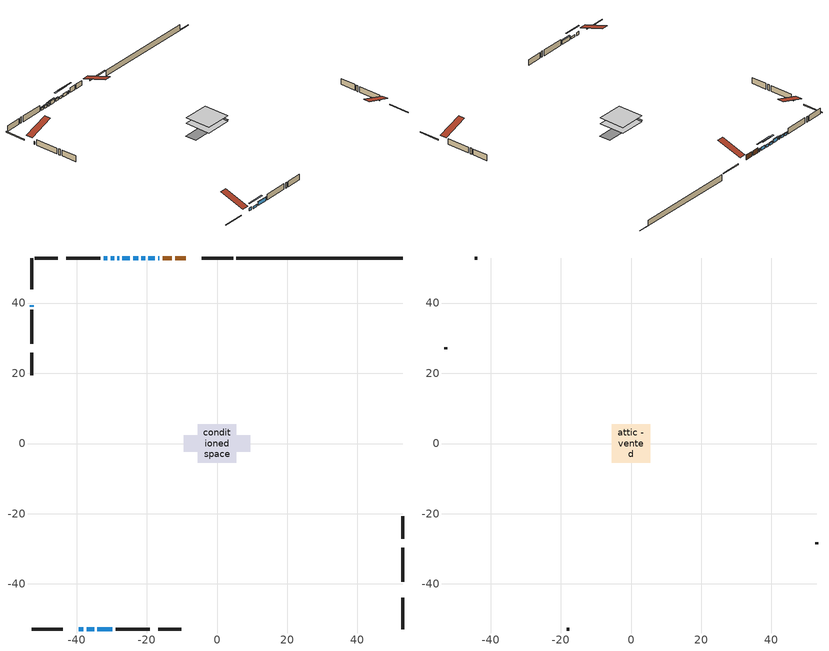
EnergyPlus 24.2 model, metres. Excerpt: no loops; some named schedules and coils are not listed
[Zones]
conditioned space
 floor outside (Floor1 construction): -2.81,-2.81 -2.81,2.81 2.81,2.81 2.81,-2.81 z1.38
 floor adiabatic (AdiabaticFloorConstruction): -5.44,-5.44 -5.44,5.44 5.44,5.44 5.44,-5.44 z1.38
 floor foundation (Slab1 construction): -9.5,-2.34 -9.5,2.34 9.5,2.34 9.5,-2.34 z-1
 wall outside (RimJoist1 construction): 4.57,52.85 -4.31,52.85 / -52.85,-52.85 -43.97,-52.85 / -52.85,52.85 -52.85,43.97 / 52.85,-52.85 52.85,-43.97 z1.38:1.68
 wall outside (AdiabaticWallConstruction 1): -8.95,52.85 -11.96,52.85 / -12.88,52.85 -15.49,52.85 z1.38:3.41
 wall outside (AdiabaticWallConstruction): -16.42,52.85 -16.78,52.85 / -39.32,-52.85 -38.06,-52.85 / -52.85,39.32 -52.85,38.96 z1.38:2.6; -17.71,52.85 -19.54,52.85 / -27.88,52.85 -28.39,52.85 z1.38:2.65; -20.47,52.85 -21.56,52.85 / -29.31,52.85 -30.33,52.85 z1.38:2.4; -37.13,-52.85 -34.99,-52.85 z1.38:2.24; -22.49,52.85 -23.89,52.85 / -31.26,52.85 -32.33,52.85 z1.38:2.3; -24.81,52.85 -26.95,52.85 / -34.07,-52.85 -29.8,-52.85 z1.38:2.85
 wall outside (Wall1 construction): -33.26,52.85 -42.92,52.85 / -28.87,-52.85 -19.2,-52.85 / -52.85,38.03 -52.85,28.37 / 52.85,-39.32 52.85,-29.66 z1.38:3.82
 wall outside (Wall3 construction): -45.42,52.85 -51.92,52.85 / -16.7,-52.85 -10.21,-52.85 / -52.85,25.87 -52.85,19.37 / 52.85,-27.16 52.85,-20.66 z1.38:3.82
 wall foundation (FoundationWall1 construction): 5.5,52.85,-1 5.5,52.85,1.38 48.11,52.85,1.38 48.11,52.85,-0.85 52.85,52.85,-0.85 52.85,52.85,-1
 window (WindowConstruction 6): -16.42,52.85 -16.78,52.85 z1.38:2.6
 window (WindowConstruction 11): -39.32,-52.85 -38.06,-52.85 z1.38:2.6
 window (WindowConstruction 8): -17.71,52.85 -19.54,52.85 z1.38:2.65
 window (WindowConstruction 9): -20.47,52.85 -21.56,52.85 z1.38:2.39
 window (WindowConstruction 10): -37.13,-52.85 -34.99,-52.85 z1.38:2.24
 window (WindowConstruction 7): -52.85,39.32 -52.85,38.96 z1.38:2.6
 window (WindowConstruction): -22.49,52.85 -23.89,52.85 z1.38:2.29
 window (WindowConstruction 1): -24.81,52.85 -26.95,52.85 z1.38:2.85
 window (WindowConstruction 2): -27.88,52.85 -28.39,52.85 z1.38:2.65
 window (WindowConstruction 3): -29.32,52.85 -30.33,52.85 z1.38:2.39
 window (WindowConstruction 4): -31.26,52.85 -32.33,52.85 z1.38:2.29
 window (WindowConstruction 5): -34.07,-52.85 -29.8,-52.85 z1.38:2.85
 door (Door): -8.95,52.85 -11.95,52.85 z1.38:3.41
 door (Door 1): -12.88,52.85 -15.49,52.85 z1.38:3.41
 ceiling adiabatic (AdiabaticFloorConstruction): 5.44,-5.44 5.44,5.44 -5.44,5.44 -5.44,-5.44 z1.38
attic - vented
 floor to conditioned space (Floor2 construction Reversed): -5.44,-5.44 -5.44,5.44 5.44,5.44 5.44,-5.44 z3.82
 wall outside (Wall2 construction): -43.85,52.85 -44.49,52.85 / -18.27,-52.85 -17.63,-52.85 / -52.85,27.44 -52.85,26.79 / 52.85,-28.73 52.85,-28.08 z1.38:3.82
 roof outside (Roof1 construction): -8.03,52.85,3.82 -8.03,42.26,7.35 -5.24,42.26,7.35 -5.24,52.85,3.82; -40.25,-52.85,3.82 -40.25,-42.26,7.35 -43.04,-42.26,7.35 -43.04,-52.85,3.82; -52.85,40.25,3.82 -42.26,40.25,7.35 -42.26,43.04,7.35 -52.85,43.04,3.82; 52.85,-40.25,3.82 42.26,-40.25,7.35 42.26,-43.04,7.35 52.85,-43.04,3.82
shading: -22.18,52.85 -15.07,52.85 -15.07,53.26 -22.18,53.26 z5.29; -24.2,52.85 -17.83,52.85 -17.83,53.26 -24.2,53.26 z5.03; -32.35,-52.85 -39.77,-52.85 -39.77,-53.26 -32.35,-53.26 z4.88; -24.09,52.85 -22.29,52.85 -22.29,53.26 -24.09,53.26 z2.5; -27.15,52.85 -24.61,52.85 -24.61,53.26 -27.15,53.26 z3.05; -28.59,52.85 -27.68,52.85 -27.68,53.26 -28.59,53.26 z2.85; -30.53,52.85 -29.11,52.85 -29.11,53.26 -30.53,53.26 z2.6; -32.53,52.85 -31.06,52.85 -31.06,53.26 -32.53,53.26 z2.5; -29.6,-52.85 -34.27,-52.85 -34.27,-53.26 -29.6,-53.26 z3.05
[Building]
Building 1: Terrain=Suburbs
[Site:Location]
Erieau AUT_ON: Latitude {deg}=42.25; Longitude {deg}=-81.9; Time Zone {hr}=-5; Elevation {m}=178; Keep Site Location Information=Yes
[Site:GroundTemperature:Shallow]
5.2292, 3.30147, 3.1471, 4.0619, 7.73432, 11.3896, 14.5586, 16.5661, 16.7366, 15.1039, 12.0157, 8.47254
[Site:WaterMainsTemperature]
Calculation Method=Schedule; Temperature Schedule=mains temperature schedule
[Material] Roughness=Rough; Thermal Absorptance=0.9
Name | Thickness {m} | Conductivity {W/m-K} | Density {kg/m3} | Specific Heat {J/kg-K} | Solar Absorptance | Visible Absorptance
asphalt or fiberglass shingles | 0.00635 | 0.162714 | 1121.4 | 1465.45 | 0.4 | 0.4
ceiling loosefill ins | 0.169333 | 0.0480833 | 16.02 | 1046.75 | 0.7 | 0.7
ceiling stud and cavity | 0.1397 | 0.173225 | 65.682 | 1177.47 | 0.7 | 0.7
concrete 4.0 in. | 0.1016 | 1.803125 | 2242.8 | 837.4 | 0.7 | 0.7
concrete 8.0 in. | 0.2032 | 1.803125 | 2242.8 | 837.4 | 0.7 | 0.7
door material | 0.04445 | 0.053851 | 512.64 | 1214.23 | 0.7 | 0.7
exterior vertical ins | 0.0430865 | 0.029427 | 32.04 | 1214.23 | 0.7 | 0.7
floor covering | 0.0127 | 0.0433444 | 54.468 | 1339.84 | 0.6 | 0.6
floor rigid ins; wall rigid ins 1 | 0.512978 | 0.029427 | 32.04 | 1214.23 | 0.7 | 0.7
floor stud and cavity | 0.1397 | 0.0768628 | 92.3553 | 1139.71 | 0.7 | 0.7
floor stud and cavity 1 | 0.1397 | 1.75129 | 37.0049 | 1207.88 | 0.7 | 0.7
furniture material conditioned space 1 | 0.1524 | 0.115458 | 640.8 | 1214.23 | 0.6 | 0.6
gypsum board | 0.0127 | 0.160291 | 801 | 837.4 | 0.6 | 0.6
gypsum board 1 | 0.0127 | 0.160291 | 801 | 837.4 | 0.7 | 0.7
osb sheathing 0.5 in. | 0.0127 | 0.115458 | 512.64 | 1214.23 | 0.7 | 0.7
osb sheathing 0.75 in. | 0.01905 | 0.115458 | 512.64 | 1214.23 | 0.7 | 0.7
osb sheathing 2.0 in. | 0.0508 | 0.115458 | 512.64 | 1214.23 | 0.7 | 0.7
rim joist rigid ins; wall rigid ins | 0.051816 | 0.029427 | 32.04 | 1214.23 | 0.7 | 0.7
rim joist stud and cavity | 0.0508 | 0.0449671 | 125.044 | 1163.47 | 0.6 | 0.6
wall stud and cavity | 0.1397 | 0.253483 | 139.0536 | 1170.24 | 0.7 | 0.7
wall stud and cavity 1 | 0.0889 | 6.9971 | 50.32683 | 1063.81 | 0.6 | 0.6
wall stud and cavity 2 | 0.1397 | 0.0945237 | 139.0536 | 1170.24 | 0.7 | 0.7
wall stud and cavity 3 | 0.0889 | 0.380278 | 52.3479 | 1209.89 | 0.7 | 0.7
wall stud and cavity 4 | 0.0889 | 0.391764 | 83.0341 | 1211.67 | 0.7 | 0.7
wood siding | 0.0254 | 0.102417 | 544.68 | 1172.36 | 0.4 | 0.4
wood siding 1 | 0.00254 | 0.102417 | 544.68 | 1172.36 | 0.4 | 0.4
wood siding 2; wood siding 3; wood siding 4 | 0.0254 | 0.102417 | 544.68 | 1172.36 | 0.7 | 0.7
[WindowMaterial:SimpleGlazingSystem]
Name | U-Factor {W/m2-K} | Solar Heat Gain Coefficient
WindowMaterial | 2.93098 | 0.66
WindowMaterial 1 | 2.89067 | 0.69
WindowMaterial 10 | 2.986628 | 0.61
WindowMaterial 2 | 2.98606 | 0.6
WindowMaterial 3 | 2.992306 | 0.59
WindowMaterial 4 | 2.94177 | 0.64
WindowMaterial 5 | 2.91963 | 0.67
WindowMaterial 6 | 2.99742 | 0.59
WindowMaterial 7 | 2.90259 | 0.68
WindowMaterial 8 | 2.93496 | 0.65
WindowMaterial 9 | 2.94631 | 0.64
[Construction]
AdiabaticFloorConstruction: floor stud and cavity 1, floor rigid ins, osb sheathing 0.75 in., floor covering
AdiabaticWallConstruction: wood siding 3, wall rigid ins 1, wall stud and cavity 3, gypsum board
AdiabaticWallConstruction 1: wood siding 4, wall rigid ins 1, wall stud and cavity 3, gypsum board
Door; Door 1: door material
Floor1 construction: floor stud and cavity, osb sheathing 0.75 in., floor covering
Floor2 construction Reversed: gypsum board, ceiling stud and cavity, ceiling loosefill ins
FoundationWall1 construction: concrete 8.0 in., gypsum board 1
furniture construction conditioned space 1: furniture material conditioned space 1
PartitionWallConstruction: gypsum board, wall stud and cavity 4, gypsum board
RimJoist1 construction: wood siding 2, rim joist rigid ins, osb sheathing 2.0 in., rim joist stud and cavity
Roof1 construction: asphalt or fiberglass shingles
Slab1 construction: concrete 4.0 in.
Wall1 construction: wood siding, wall rigid ins, osb sheathing 0.5 in., wall stud and cavity, gypsum board
Wall2 construction: wood siding 1, wall stud and cavity 1
Wall3 construction: wood siding, osb sheathing 0.5 in., wall stud and cavity 2, gypsum board
WindowConstruction: WindowMaterial
WindowConstruction 1: WindowMaterial 1
WindowConstruction 10: WindowMaterial 9
WindowConstruction 11: WindowMaterial 10
WindowConstruction 2: WindowMaterial 2
WindowConstruction 3: WindowMaterial 3
WindowConstruction 4: WindowMaterial 4
WindowConstruction 5: WindowMaterial 5
WindowConstruction 6; WindowConstruction 7: WindowMaterial 6
WindowConstruction 8: WindowMaterial 7
WindowConstruction 9: WindowMaterial 8
[Zone] Multiplier=1; Part of Total Floor Area=Yes
Name | Volume {m3}
attic - vented | 67.7033
conditioned space | 519.7
[Space]
Name | Zone | Volume {m3}
attic - vented 1 | attic - vented | 67.7033
conditioned space 1 | conditioned space | 519.7
[ZoneInfiltration:EffectiveLeakageArea]
infil attic - vented 1: Zone or Space=attic - vented 1; Schedule=Always On Discrete; Effective Air Leakage Area {cm2}=5672.16; Stack Coefficient=0.000414986; Wind Coefficient=1.37637e-05
[ZoneMixing]
whole house fan mix: Zone or Space=attic - vented; Schedule=Always On Continuous; Design Flow Rate Calculation Method=Flow/Zone; Design Flow Rate {m3/s}=0; Source Zone or Space=conditioned space
[SurfaceProperty:ExposedFoundationPerimeter]
Slab1: Exposed Perimeter Calculation Method=TotalExposedPerimeter; Total Exposed Perimeter {m}=47.347
[InternalMass] Zone or ZoneList=conditioned space; Space or SpaceList=conditioned space 1
Name | Construction | Surface Area {m2}
furniture mass conditioned space 1 | furniture construction conditioned space 1 | 95.4318
partition wall mass | PartitionWallConstruction | 238.579
[Lights]
interior lighting: Zone or ZoneList or Space or SpaceList=conditioned space 1; Schedule=interior lighting schedule; Design Level Calculation Method=LightingLevel; Lighting Level {W}=343.2; Return Air Fraction=0; Fraction Radiant=0.6; Fraction Visible=0.2; Fraction Replaceable=1
[People]
occupants: Zone or ZoneList or Space or SpaceList=conditioned space 1; Number of People Schedule=occupants schedule; Number of People Calculation Method=People; Number of People=3; Fraction Radiant=0.314171; Sensible Heat Fraction=0.56303; Activity Level Schedule=occupants activity schedule; Carbon Dioxide Generation Rate {m3/s-W}=0; Enable ASHRAE 55 Comfort Warnings=No; Mean Radiant Temperature Calculation Type=EnclosureAveraged
[ElectricEquipment] Zone or ZoneList or Space or SpaceList=conditioned space 1; Design Level Calculation Method=EquipmentLevel
Name | Schedule | Design Level {W} | Fraction Latent | Fraction Radiant | Fraction Lost
clothes dryer | clothes dryer schedule | 140.772 | 0.015 | 0.081 | 0.85
clothes washer | clothes washer schedule | 32.1985 | 0.03 | 0.162 | 0.7
cooking range | cooking range schedule | 215.147 | 0.08 | 0.432 | 0.2
dishwasher | dishwasher schedule | 66.8632 | 0.3 | 0.18 | 0.4
fridge | fridge schedule | 72.9452 | 0 | 0.6 | 0
mech vent bath fan 0 | mech vent bath fan 0 schedule | 50.2 | 0 | 0 | 1
mech vent bath fan 1 | mech vent bath fan 1 schedule | 50.2 | 0 | 0 | 1
mech vent house fan | mech vent house fan schedule | 19.9167 | 0 | 0 | 0.5
mech vent house fan cfis | mech vent house fan cfis schedule | 0 | 0 | 0 | 0
mech vent range fan 0 | mech vent range fan 0 schedule | 57 | 0 | 0 | 1
misc plug loads | misc plug loads schedule | 494.7 | 0.045 | 0.513 | 0.1
whole house fan | Always On Discrete | 0 | 0 | 0 | 1
[OtherEquipment] Zone or ZoneList or Space or SpaceList=conditioned space 1; Design Level Calculation Method=EquipmentLevel
Name | Fuel Type | Schedule | Design Level {W} | Fraction Latent | Fraction Radiant | Fraction Lost
clothes dryer 1 | Electricity | clothes dryer schedule | 0 | 0.015 | 0.081 | 0.85
cooking range 1 | Electricity | cooking range schedule | 0 | 0.08 | 0.432 | 0.2
general water use latent | None | general water use schedule | 62.594 | 1 | 0 | 0
general water use sensible | None | general water use schedule | -61.6891 | 0 | 0.6 | 0
mech vent house fan latent load | None | Always On Discrete | 0 | 1 | 0 | 0
mech vent house fan sensible load | None | Always On Discrete | 0 | 0 | 0 | 0
water heater energy adjustment1 | Electricity | Always On Discrete | 0.01 | 0 | 0 | 1
[ZoneInfiltration:DesignFlowRate] Zone or ZoneList or Space or SpaceList=conditioned space 1; Schedule=Always On Discrete; Design Flow Rate Calculation Method=Flow/Zone; Design Flow Rate {m3/s}=0
infil flow; natural vent flow; whole house fan flow
[ZoneControl:Thermostat]
conditioned space Thermostat: Zone or ZoneList=conditioned space; Control Type Schedule=conditioned space Thermostat Schedule; Control 1=conditioned space temperature setpoint; Temperature Difference Between Cutout And Setpoint {deltaC}=0
[ThermostatSetpoint:DualSetpoint]
conditioned space temperature setpoint: Heating Setpoint Temperature Schedule=heating setpoint; Cooling Setpoint Temperature Schedule=cooling setpoint
[AirLoopHVAC:UnitarySystem]
unit heater unitary system: Control Type=Load; Controlling Zone or Thermostat Location=conditioned space; Dehumidification Control Type=None; Availability Schedule=Always On Discrete; Supply Fan=unit heater supply fan; Fan Placement=BlowThrough; Supply Air Fan Operating Mode Schedule=unit heater auto fan schedule; Heating Coil=unit heater htg coil; DX Heating Coil Sizing Ratio=1; Use DOAS DX Cooling Coil=No; Minimum Supply Air Temperature {C}=2; Latent Load Control=SensibleOnlyLoadControl; Cooling Supply Air Flow Rate Method=None; Heating Supply Air Flow Rate Method=SupplyAirFlowRate; Heating Supply Air Flow Rate {m3/s}=0.00141584; No Load Supply Air Flow Rate Method=SupplyAirFlowRate; No Load Supply Air Flow Rate {m3/s}=0; No Load Supply Air Flow Rate Control Set To Low Speed=Yes; Maximum Supply Air Temperature {C}=48.8889; Maximum Outdoor Dry-Bulb Temperature for Supplemental Heater Operation {C}=21; Ancillary On-Cycle Electric Power {W}=0; Ancillary Off-Cycle Electric Power {W}=0
[Zone equipment]
conditioned space: electric baseboard, unit heater unitary system
[Foundation:Kiva]
Foundation Kiva 1: Initial Indoor Air Temperature {C}=18; Wall Height Above Grade {m}=1.38001; Wall Depth Below Slab {m}=0.2032; Custom Block Material Name 1=exterior vertical ins; Custom Block Depth 1 {m}=2.38; Custom Block X Position 1 {m}=0.2159; Custom Block Z Position 1 {m}=0
[Foundation:Kiva:Settings]
Soil Conductivity {W/m-K}=0.849921; Soil Density {kg/m3}=1842.3; Soil Specific Heat {J/kg-K}=418.7; Ground Solar Absorptivity=0.9; Ground Thermal Absorptivity=0.9; Ground Surface Roughness {m}=0.03; Far-Field Width {m}=40; Deep-Ground Boundary Condition=ZeroFlux; Deep-Ground Depth {m}=40; Minimum Cell Dimension {m}=0.2; Maximum Cell Growth Coefficient=3; Simulation Timestep=Timestep
[Exterior:Lights]
exterior lighting: Schedule=exterior lighting schedule; Design Level {W}=75.6
[EnergyManagementSystem:Sensor] Output:Variable or Output:Meter Index Key=conditioned space
Name | Output:Variable or Output:Meter
conditioned_space_clg_unmet_s | Zone Cooling Setpoint Not Met Time
conditioned_space_htg_unmet_s | Zone Heating Setpoint Not Met Time
fridge_tin_s; tin_s; tin_s_1 | Zone Mean Air Temperature
tout_s | Zone Outdoor Air Drybulb Temperature
win_s | Zone Air Humidity Ratio
[Schedule:Constant]
Name | Hourly Value
Always On Continuous; mech vent house fan schedule; mech vent house fan cfis schedule; Always On Discrete | 1
occupants activity schedule | 117.228
fridge schedule; unit heater auto fan schedule | 0
[Schedule:Week:Daily]
interior lighting schedule Week Rule - Jan1-Jan27: interior lighting schedule day, interior lighting schedule day, interior lighting schedule day, interior lighting schedule day, interior lighting schedule day, interior lighting schedule day, interior lighting schedule day, interior lighting schedule default day, interior lighting schedule default day, interior lighting schedule default day, interior lighting schedule default day, interior lighting schedule default day
interior lighting schedule Week Rule - Jan28-Feb3: interior lighting schedule day, interior lighting schedule day, interior lighting schedule day, interior lighting schedule day, interior lighting schedule day 1, interior lighting schedule day 1, interior lighting schedule day 1, interior lighting schedule default day, interior lighting schedule default day, interior lighting schedule default day, interior lighting schedule default day, interior lighting schedule default day
interior lighting schedule Week Rule - Feb4-Feb24: interior lighting schedule day 1, interior lighting schedule day 1, interior lighting schedule day 1, interior lighting schedule day 1, interior lighting schedule day 1, interior lighting schedule day 1, interior lighting schedule day 1, interior lighting schedule default day, interior lighting schedule default day, interior lighting schedule default day, interior lighting schedule default day, interior lighting schedule default day
interior lighting schedule Week Rule - Feb25-Mar3: interior lighting schedule day 1, interior lighting schedule day 1, interior lighting schedule day 1, interior lighting schedule day 1, interior lighting schedule day 2, interior lighting schedule day 2, interior lighting schedule day 2, interior lighting schedule default day, interior lighting schedule default day, interior lighting schedule default day, interior lighting schedule default day, interior lighting schedule default day
interior lighting schedule Week Rule - Mar4-Mar31: interior lighting schedule day 2, interior lighting schedule day 2, interior lighting schedule day 2, interior lighting schedule day 2, interior lighting schedule day 2, interior lighting schedule day 2, interior lighting schedule day 2, interior lighting schedule default day, interior lighting schedule default day, interior lighting schedule default day, interior lighting schedule default day, interior lighting schedule default day
interior lighting schedule Week Rule - Apr1-Apr28: interior lighting schedule day 3, interior lighting schedule day 3, interior lighting schedule day 3, interior lighting schedule day 3, interior lighting schedule day 3, interior lighting schedule day 3, interior lighting schedule day 3, interior lighting schedule default day, interior lighting schedule default day, interior lighting schedule default day, interior lighting schedule default day, interior lighting schedule default day
interior lighting schedule Week Rule - Apr29-May5: interior lighting schedule day 3, interior lighting schedule day 3, interior lighting schedule day 4, interior lighting schedule day 4, interior lighting schedule day 4, interior lighting schedule day 4, interior lighting schedule day 4, interior lighting schedule default day, interior lighting schedule default day, interior lighting schedule default day, interior lighting schedule default day, interior lighting schedule default day
interior lighting schedule Week Rule - May6-May26: interior lighting schedule day 4, interior lighting schedule day 4, interior lighting schedule day 4, interior lighting schedule day 4, interior lighting schedule day 4, interior lighting schedule day 4, interior lighting schedule day 4, interior lighting schedule default day, interior lighting schedule default day, interior lighting schedule default day, interior lighting schedule default day, interior lighting schedule default day
interior lighting schedule Week Rule - May27-Jun2: interior lighting schedule day 4, interior lighting schedule day 4, interior lighting schedule day 4, interior lighting schedule day 4, interior lighting schedule day 4, interior lighting schedule day 5, interior lighting schedule day 5, interior lighting schedule default day, interior lighting schedule default day, interior lighting schedule default day, interior lighting schedule default day, interior lighting schedule default day
interior lighting schedule Week Rule - Jun3-Jun30: interior lighting schedule day 5, interior lighting schedule day 5, interior lighting schedule day 5, interior lighting schedule day 5, interior lighting schedule day 5, interior lighting schedule day 5, interior lighting schedule day 5, interior lighting schedule default day, interior lighting schedule default day, interior lighting schedule default day, interior lighting schedule default day, interior lighting schedule default day
interior lighting schedule Week Rule - Jul1-Jul28: interior lighting schedule day 6, interior lighting schedule day 6, interior lighting schedule day 6, interior lighting schedule day 6, interior lighting schedule day 6, interior lighting schedule day 6, interior lighting schedule day 6, interior lighting schedule default day, interior lighting schedule default day, interior lighting schedule default day, interior lighting schedule default day, interior lighting schedule default day
interior lighting schedule Week Rule - Jul29-Aug4: interior lighting schedule day 6, interior lighting schedule day 6, interior lighting schedule day 6, interior lighting schedule day 7, interior lighting schedule day 7, interior lighting schedule day 7, interior lighting schedule day 7, interior lighting schedule default day, interior lighting schedule default day, interior lighting schedule default day, interior lighting schedule default day, interior lighting schedule default day
interior lighting schedule Week Rule - Aug5-Aug25: interior lighting schedule day 7, interior lighting schedule day 7, interior lighting schedule day 7, interior lighting schedule day 7, interior lighting schedule day 7, interior lighting schedule day 7, interior lighting schedule day 7, interior lighting schedule default day, interior lighting schedule default day, interior lighting schedule default day, interior lighting schedule default day, interior lighting schedule default day
interior lighting schedule Week Rule - Aug26-Sep1: interior lighting schedule day 7, interior lighting schedule day 7, interior lighting schedule day 7, interior lighting schedule day 7, interior lighting schedule day 7, interior lighting schedule day 7, interior lighting schedule day 8, interior lighting schedule default day, interior lighting schedule default day, interior lighting schedule default day, interior lighting schedule default day, interior lighting schedule default day
interior lighting schedule Week Rule - Sep2-Sep29: interior lighting schedule day 8, interior lighting schedule day 8, interior lighting schedule day 8, interior lighting schedule day 8, interior lighting schedule day 8, interior lighting schedule day 8, interior lighting schedule day 8, interior lighting schedule default day, interior lighting schedule default day, interior lighting schedule default day, interior lighting schedule default day, interior lighting schedule default day
interior lighting schedule Week Rule - Sep30-Oct6: interior lighting schedule day 8, interior lighting schedule day 9, interior lighting schedule day 9, interior lighting schedule day 9, interior lighting schedule day 9, interior lighting schedule day 9, interior lighting schedule day 9, interior lighting schedule default day, interior lighting schedule default day, interior lighting schedule default day, interior lighting schedule default day, interior lighting schedule default day
interior lighting schedule Week Rule - Oct7-Oct27: interior lighting schedule day 9, interior lighting schedule day 9, interior lighting schedule day 9, interior lighting schedule day 9, interior lighting schedule day 9, interior lighting schedule day 9, interior lighting schedule day 9, interior lighting schedule default day, interior lighting schedule default day, interior lighting schedule default day, interior lighting schedule default day, interior lighting schedule default day
interior lighting schedule Week Rule - Oct28-Nov3: interior lighting schedule day 9, interior lighting schedule day 9, interior lighting schedule day 9, interior lighting schedule day 9, interior lighting schedule day 10, interior lighting schedule day 10, interior lighting schedule day 10, interior lighting schedule default day, interior lighting schedule default day, interior lighting schedule default day, interior lighting schedule default day, interior lighting schedule default day
interior lighting schedule Week Rule - Nov4-Nov24: interior lighting schedule day 10, interior lighting schedule day 10, interior lighting schedule day 10, interior lighting schedule day 10, interior lighting schedule day 10, interior lighting schedule day 10, interior lighting schedule day 10, interior lighting schedule default day, interior lighting schedule default day, interior lighting schedule default day, interior lighting schedule default day, interior lighting schedule default day
interior lighting schedule Week Rule - Nov25-Dec1: interior lighting schedule day 10, interior lighting schedule day 10, interior lighting schedule day 10, interior lighting schedule day 10, interior lighting schedule day 10, interior lighting schedule day 10, interior lighting schedule day 11, interior lighting schedule default day, interior lighting schedule default day, interior lighting schedule default day, interior lighting schedule default day, interior lighting schedule default day
interior lighting schedule Week Rule - Dec2-Dec31: interior lighting schedule day 11, interior lighting schedule day 11, interior lighting schedule day 11, interior lighting schedule day 11, interior lighting schedule day 11, interior lighting schedule day 11, interior lighting schedule day 11, interior lighting schedule default day, interior lighting schedule default day, interior lighting schedule default day, interior lighting schedule default day, interior lighting schedule default day
occupants schedule Week Rule - Jan1-Dec31: occupants schedule day, occupants schedule day, occupants schedule day, occupants schedule day, occupants schedule day, occupants schedule day, occupants schedule day, occupants schedule default day, occupants schedule default day, occupants schedule default day, occupants schedule default day, occupants schedule default day
clothes dryer schedule Week Rule - Jan1-Dec31: clothes dryer schedule day, clothes dryer schedule day, clothes dryer schedule day, clothes dryer schedule day, clothes dryer schedule day, clothes dryer schedule day, clothes dryer schedule day, clothes dryer schedule default day, clothes dryer schedule default day, clothes dryer schedule default day, clothes dryer schedule default day, clothes dryer schedule default day
clothes washer schedule Week Rule - Jan1-Dec31: clothes washer schedule day, clothes washer schedule day, clothes washer schedule day, clothes washer schedule day, clothes washer schedule day, clothes washer schedule day, clothes washer schedule day, clothes washer schedule default day, clothes washer schedule default day, clothes washer schedule default day, clothes washer schedule default day, clothes washer schedule default day
cooking range schedule Week Rule - Jan1-Dec31: cooking range schedule day, cooking range schedule day, cooking range schedule day, cooking range schedule day, cooking range schedule day, cooking range schedule day, cooking range schedule day, cooking range schedule default day, cooking range schedule default day, cooking range schedule default day, cooking range schedule default day, cooking range schedule default day
dishwasher schedule Week Rule - Jan1-Dec31: dishwasher schedule day, dishwasher schedule day, dishwasher schedule day, dishwasher schedule day, dishwasher schedule day, dishwasher schedule day, dishwasher schedule day, dishwasher schedule default day, dishwasher schedule default day, dishwasher schedule default day, dishwasher schedule default day, dishwasher schedule default day
mech vent bath fan 0 schedule Week Rule - Jan1-Dec31: mech vent bath fan 0 schedule day, mech vent bath fan 0 schedule day, mech vent bath fan 0 schedule day, mech vent bath fan 0 schedule day, mech vent bath fan 0 schedule day, mech vent bath fan 0 schedule day, mech vent bath fan 0 schedule day, mech vent bath fan 0 schedule default day, mech vent bath fan 0 schedule default day, mech vent bath fan 0 schedule default day, mech vent bath fan 0 schedule default day, mech vent bath fan 0 schedule default day
mech vent bath fan 1 schedule Week Rule - Jan1-Dec31: mech vent bath fan 1 schedule day, mech vent bath fan 1 schedule day, mech vent bath fan 1 schedule day, mech vent bath fan 1 schedule day, mech vent bath fan 1 schedule day, mech vent bath fan 1 schedule day, mech vent bath fan 1 schedule day, mech vent bath fan 1 schedule default day, mech vent bath fan 1 schedule default day, mech vent bath fan 1 schedule default day, mech vent bath fan 1 schedule default day, mech vent bath fan 1 schedule default day
mech vent range fan 0 schedule Week Rule - Jan1-Dec31: mech vent range fan 0 schedule day, mech vent range fan 0 schedule day, mech vent range fan 0 schedule day, mech vent range fan 0 schedule day, mech vent range fan 0 schedule day, mech vent range fan 0 schedule day, mech vent range fan 0 schedule day, mech vent range fan 0 schedule default day, mech vent range fan 0 schedule default day, mech vent range fan 0 schedule default day, mech vent range fan 0 schedule default day, mech vent range fan 0 schedule default day
misc plug loads schedule Week Rule - Jan1-Dec31: misc plug loads schedule day, misc plug loads schedule day, misc plug loads schedule day, misc plug loads schedule day, misc plug loads schedule day, misc plug loads schedule day, misc plug loads schedule day, misc plug loads schedule default day, misc plug loads schedule default day, misc plug loads schedule default day, misc plug loads schedule default day, misc plug loads schedule default day
general water use schedule Week Rule - Jan1-Dec31: general water use schedule day, general water use schedule day, general water use schedule day, general water use schedule day, general water use schedule day, general water use schedule day, general water use schedule day, general water use schedule default day, general water use schedule default day, general water use schedule default day, general water use schedule default day, general water use schedule default day
exterior lighting schedule Week Rule - Jan1-Jan27: exterior lighting schedule day, exterior lighting schedule day, exterior lighting schedule day, exterior lighting schedule day, exterior lighting schedule day, exterior lighting schedule day, exterior lighting schedule day, exterior lighting schedule default day, exterior lighting schedule default day, exterior lighting schedule default day, exterior lighting schedule default day, exterior lighting schedule default day
exterior lighting schedule Week Rule - Jan28-Feb3: exterior lighting schedule day, exterior lighting schedule day, exterior lighting schedule day, exterior lighting schedule day, exterior lighting schedule day 1, exterior lighting schedule day 1, exterior lighting schedule day 1, exterior lighting schedule default day, exterior lighting schedule default day, exterior lighting schedule default day, exterior lighting schedule default day, exterior lighting schedule default day
exterior lighting schedule Week Rule - Feb4-Feb24: exterior lighting schedule day 1, exterior lighting schedule day 1, exterior lighting schedule day 1, exterior lighting schedule day 1, exterior lighting schedule day 1, exterior lighting schedule day 1, exterior lighting schedule day 1, exterior lighting schedule default day, exterior lighting schedule default day, exterior lighting schedule default day, exterior lighting schedule default day, exterior lighting schedule default day
exterior lighting schedule Week Rule - Feb25-Mar3: exterior lighting schedule day 1, exterior lighting schedule day 1, exterior lighting schedule day 1, exterior lighting schedule day 1, exterior lighting schedule day 2, exterior lighting schedule day 2, exterior lighting schedule day 2, exterior lighting schedule default day, exterior lighting schedule default day, exterior lighting schedule default day, exterior lighting schedule default day, exterior lighting schedule default day
exterior lighting schedule Week Rule - Mar4-Mar31: exterior lighting schedule day 2, exterior lighting schedule day 2, exterior lighting schedule day 2, exterior lighting schedule day 2, exterior lighting schedule day 2, exterior lighting schedule day 2, exterior lighting schedule day 2, exterior lighting schedule default day, exterior lighting schedule default day, exterior lighting schedule default day, exterior lighting schedule default day, exterior lighting schedule default day
exterior lighting schedule Week Rule - Apr1-Apr28: exterior lighting schedule day 3, exterior lighting schedule day 3, exterior lighting schedule day 3, exterior lighting schedule day 3, exterior lighting schedule day 3, exterior lighting schedule day 3, exterior lighting schedule day 3, exterior lighting schedule default day, exterior lighting schedule default day, exterior lighting schedule default day, exterior lighting schedule default day, exterior lighting schedule default day
exterior lighting schedule Week Rule - Apr29-May5: exterior lighting schedule day 3, exterior lighting schedule day 3, exterior lighting schedule day 4, exterior lighting schedule day 4, exterior lighting schedule day 4, exterior lighting schedule day 4, exterior lighting schedule day 4, exterior lighting schedule default day, exterior lighting schedule default day, exterior lighting schedule default day, exterior lighting schedule default day, exterior lighting schedule default day
exterior lighting schedule Week Rule - May6-May26: exterior lighting schedule day 4, exterior lighting schedule day 4, exterior lighting schedule day 4, exterior lighting schedule day 4, exterior lighting schedule day 4, exterior lighting schedule day 4, exterior lighting schedule day 4, exterior lighting schedule default day, exterior lighting schedule default day, exterior lighting schedule default day, exterior lighting schedule default day, exterior lighting schedule default day
exterior lighting schedule Week Rule - May27-Jun2: exterior lighting schedule day 4, exterior lighting schedule day 4, exterior lighting schedule day 4, exterior lighting schedule day 4, exterior lighting schedule day 4, exterior lighting schedule day 5, exterior lighting schedule day 5, exterior lighting schedule default day, exterior lighting schedule default day, exterior lighting schedule default day, exterior lighting schedule default day, exterior lighting schedule default day
[Schedule:Year]
interior lighting schedule: interior lighting schedule Week Rule - Jan1-Jan27, 1, 1, 1, 27, interior lighting schedule Week Rule - Jan28-Feb3, 1, 28, 2, 3, interior lighting schedule Week Rule - Feb4-Feb24, 2, 4, 2, 24, interior lighting schedule Week Rule - Feb25-Mar3, 2, 25, 3, 3, interior lighting schedule Week Rule - Mar4-Mar31, 3, 4, 3, 31, interior lighting schedule Week Rule - Apr1-Apr28, 4, 1, 4, 28, interior lighting schedule Week Rule - Apr29-May5, 4, 29, 5, 5, interior lighting schedule Week Rule - May6-May26, 5, 6, 5, 26, interior lighting schedule Week Rule - May27-Jun2, 5, 27, 6, 2, interior lighting schedule Week Rule - Jun3-Jun30, 6, 3, 6, 30, interior lighting schedule Week Rule - Jul1-Jul28, 7, 1, 7, 28, interior lighting schedule Week Rule - Jul29-Aug4, 7, 29, 8, 4, interior lighting schedule Week Rule - Aug5-Aug25, 8, 5, 8, 25, interior lighting schedule Week Rule - Aug26-Sep1, 8, 26, 9, 1, interior lighting schedule Week Rule - Sep2-Sep29, 9, 2, 9, 29, interior lighting schedule Week Rule - Sep30-Oct6, 9, 30, 10, 6, interior lighting schedule Week Rule - Oct7-Oct27, 10, 7, 10, 27, interior lighting schedule Week Rule - Oct28-Nov3, 10, 28, 11, 3, interior lighting schedule Week Rule - Nov4-Nov24, 11, 4, 11, 24, interior lighting schedule Week Rule - Nov25-Dec1, 11, 25, 12, 1, interior lighting schedule Week Rule - Dec2-Dec31, 12, 2, 12, 31
occupants schedule: occupants schedule Week Rule - Jan1-Dec31, 1, 1, 12, 31
clothes dryer schedule: clothes dryer schedule Week Rule - Jan1-Dec31, 1, 1, 12, 31
clothes washer schedule: clothes washer schedule Week Rule - Jan1-Dec31, 1, 1, 12, 31
cooking range schedule: cooking range schedule Week Rule - Jan1-Dec31, 1, 1, 12, 31
dishwasher schedule: dishwasher schedule Week Rule - Jan1-Dec31, 1, 1, 12, 31
mech vent bath fan 0 schedule: mech vent bath fan 0 schedule Week Rule - Jan1-Dec31, 1, 1, 12, 31
mech vent bath fan 1 schedule: mech vent bath fan 1 schedule Week Rule - Jan1-Dec31, 1, 1, 12, 31
mech vent range fan 0 schedule: mech vent range fan 0 schedule Week Rule - Jan1-Dec31, 1, 1, 12, 31
misc plug loads schedule: misc plug loads schedule Week Rule - Jan1-Dec31, 1, 1, 12, 31
general water use schedule: general water use schedule Week Rule - Jan1-Dec31, 1, 1, 12, 31
exterior lighting schedule: exterior lighting schedule Week Rule - Jan1-Jan27, 1, 1, 1, 27, exterior lighting schedule Week Rule - Jan28-Feb3, 1, 28, 2, 3, exterior lighting schedule Week Rule - Feb4-Feb24, 2, 4, 2, 24, exterior lighting schedule Week Rule - Feb25-Mar3, 2, 25, 3, 3, exterior lighting schedule Week Rule - Mar4-Mar31, 3, 4, 3, 31, exterior lighting schedule Week Rule - Apr1-Apr28, 4, 1, 4, 28, exterior lighting schedule Week Rule - Apr29-May5, 4, 29, 5, 5, exterior lighting schedule Week Rule - May6-May26, 5, 6, 5, 26, exterior lighting schedule Week Rule - May27-Jun2, 5, 27, 6, 2, exterior lighting schedule Week Rule - Jun3-Jun30, 6, 3, 6, 30, exterior lighting schedule Week Rule - Jul1-Jul28, 7, 1, 7, 28, exterior lighting schedule Week Rule - Jul29-Aug4, 7, 29, 8, 4, exterior lighting schedule Week Rule - Aug5-Aug25, 8, 5, 8, 25, exterior lighting schedule Week Rule - Aug26-Sep1, 8, 26, 9, 1, exterior lighting schedule Week Rule - Sep2-Sep29, 9, 2, 9, 29, exterior lighting schedule Week Rule - Sep30-Oct6, 9, 30, 10, 6, exterior lighting schedule Week Rule - Oct7-Oct27, 10, 7, 10, 27, exterior lighting schedule Week Rule - Oct28-Nov3, 10, 28, 11, 3, exterior lighting schedule Week Rule - Nov4-Nov24, 11, 4, 11, 24, exterior lighting schedule Week Rule - Nov25-Dec1, 11, 25, 12, 1, exterior lighting schedule Week Rule - Dec2-Dec31, 12, 2, 12, 31
[Schedule:Compact]
conditioned space Thermostat Schedule: Through: 12/31, For: AllDays, Until: 24:00, 4
mains temperature schedule: Through: 01/01, For: AllDays, Until: 24:00, 8.89333, Through: 01/02, For: AllDays, Until: 24:00, 8.82722, Through: 01/03, For: AllDays, Until: 24:00, 8.76167, Through: 01/04, For: AllDays, Until: 24:00, 8.69778, Through: 01/05, For: AllDays, Until: 24:00, 8.635, Through: 01/06, For: AllDays, Until: 24:00, 8.57333, Through: 01/07, For: AllDays, Until: 24:00, 8.51333, Through: 01/08, For: AllDays, Until: 24:00, 8.455, Through: 01/09, For: AllDays, Until: 24:00, 8.39778, Through: 01/10, For: AllDays, Until: 24:00, 8.34167, Through: 01/11, For: AllDays, Until: 24:00, 8.28722, Through: 01/12, For: AllDays, Until: 24:00, 8.23444, Through: 01/13, For: AllDays, Until: 24:00, 8.18278, Through: 01/14, For: AllDays, Until: 24:00, 8.13222, Through: 01/15, For: AllDays, Until: 24:00, 8.08389, Through: 01/16, For: AllDays, Until: 24:00, 8.03667, Through: 01/17, For: AllDays, Until: 24:00, 7.99111, Through: 01/18, For: AllDays, Until: 24:00, 7.94667, Through: 01/19, For: AllDays, Until: 24:00, 7.90389, Through: 01/20, For: AllDays, Until: 24:00, 7.86278, Through: 01/21, For: AllDays, Until: 24:00, 7.82333, Through: 01/22, For: AllDays, Until: 24:00, 7.78556, Through: 01/23, For: AllDays, Until: 24:00, 7.74889, Through: 01/24, For: AllDays, Until: 24:00, 7.71444, Through: 01/25, For: AllDays, Until: 24:00, 7.68111, Through: 01/26, For: AllDays, Until: 24:00, 7.64944, Through: 01/27, For: AllDays, Until: 24:00, 7.61944, Through: 01/28, For: AllDays, Until: 24:00, 7.59111, Through: 01/29, For: AllDays, Until: 24:00, 7.56444, Through: 01/30, For: AllDays, Until: 24:00, 7.53944, Through: 01/31, For: AllDays, Until: 24:00, 7.51611, Through: 02/01, For: AllDays, Until: 24:00, 7.49444, Through: 02/02, For: AllDays, Until: 24:00, 7.47389, Through: 02/03, For: AllDays, Until: 24:00, 7.45556, Through: 02/04, For: AllDays, Until: 24:00, 7.43889, Through: 02/05, For: AllDays, Until: 24:00, 7.42389, Through: 02/06, For: AllDays, Until: 24:00, 7.41056, Through: 02/07, For: AllDays, Until: 24:00, 7.39889, Through: 02/08, For: AllDays, Until: 24:00, 7.38833, Through: 02/09, For: AllDays, Until: 24:00, 7.38, Through: 02/10, For: AllDays, Until: 24:00, 7.37389, Through: 02/11, For: AllDays, Until: 24:00, 7.36889, Through: 02/12, For: AllDays, Until: 24:00, 7.36556, Through: 02/13, For: AllDays, Until: 24:00, 7.36389, Through: 02/14, For: AllDays, Until: 24:00, 7.36389, Through: 02/15, For: AllDays, Until: 24:00, 7.36611, Through: 02/16, For: AllDays, Until: 24:00, 7.36944, Through: 02/17, For: AllDays, Until: 24:00, 7.375, Through: 02/18, For: AllDays, Until: 24:00, 7.38167, Through: 02/19, For: AllDays, Until: 24:00, 7.39056, Through: 02/20, For: AllDays, Until: 24:00, 7.40056, Through: 02/21, For: AllDays, Until: 24:00, 7.41278, Through: 02/22, For: AllDays, Until: 24:00, 7.42667, Through: 02/23, For: AllDays, Until: 24:00, 7.44222, Through: 02/24, For: AllDays, Until: 24:00, 7.45889, Through: 02/25, For: AllDays, Until: 24:00, 7.47778, Through: 02/26, For: AllDays, Until: 24:00, 7.49833, Through: 02/27, For: AllDays, Until: 24:00, 7.52056, Through: 02/28, For: AllDays, Until: 24:00, 7.54444, Through: 03/01, For: AllDays, Until: 24:00, 7.56944, Through: 03/02, For: AllDays, Until: 24:00, 7.59667, Through: 03/03, For: AllDays, Until: 24:00, 7.62556, Through: 03/04, For: AllDays, Until: 24:00, 7.65556, Through: 03/05, For: AllDays, Until: 24:00, 7.68778, Through: 03/06, For: AllDays, Until: 24:00, 7.72111, Through: 03/07, For: AllDays, Until: 24:00, 7.75611, Through: 03/08, For: AllDays, Until: 24:00, 7.79278, Through: 03/09, For: AllDays, Until: 24:00, 7.83111, Through: 03/10, For: AllDays, Until: 24:00, 7.87111, Through: 03/11, For: AllDays, Until: 24:00, 7.91222, Through: 03/12, For: AllDays, Until: 24:00, 7.95556, Through: 03/13, For: AllDays, Until: 24:00, 8, Through: 03/14, For: AllDays, Until: 24:00, 8.04556, Through: 03/15, For: AllDays, Until: 24:00, 8.09333, Through: 03/16, For: AllDays, Until: 24:00, 8.14222, Through: 03/17, For: AllDays, Until: 24:00, 8.19278, Through: 03/18, For: AllDays, Until: 24:00, 8.24444, Through: 03/19, For: AllDays, Until: 24:00, 8.29778, Through: 03/20, For: AllDays, Until: 24:00, 8.35278, Through: 03/21, For: AllDays, Until: 24:00, 8.40889, Through: 03/22, For: AllDays, Until: 24:00, 8.46611, Through: 03/23, For: AllDays, Until: 24:00, 8.52556, Through: 03/24, For: AllDays, Until: 24:00, 8.58556, Through: 03/25, For: AllDays, Until: 24:00, 8.64722, Through: 03/26, For: AllDays, Until: 24:00, 8.71, Through: 03/27, For: AllDays, Until: 24:00, 8.77444, Through: 03/28, For: AllDays, Until: 24:00, 8.84, Through: 03/29, For: AllDays, Until: 24:00, 8.90667, Through: 03/30, For: AllDays, Until: 24:00, 8.975, Through: 03/31, For: AllDays, Until: 24:00, 9.04389, Through: 04/01, For: AllDays, Until: 24:00, 9.11444, Through: 04/02, For: AllDays, Until: 24:00, 9.18611, Through: 04/03, For: AllDays, Until: 24:00, 9.25889, Through: 04/04, For: AllDays, Until: 24:00, 9.33278, Through: 04/05, For: AllDays, Until: 24:00, 9.40833, Through: 04/06, For: AllDays, Until: 24:00, 9.48444, Through: 04/07, For: AllDays, Until: 24:00, 9.56167, Through: 04/08, For: AllDays, Until: 24:00, 9.64, Through: 04/09, For: AllDays, Until: 24:00, 9.71889, Through: 04/10, For: AllDays, Until: 24:00, 9.79944, Through: 04/11, For: AllDays, Until: 24:00, 9.88056, Through: 04/12, For: AllDays, Until: 24:00, 9.96333, Through: 04/13, For: AllDays, Until: 24:00, 10.0461, Through: 04/14, For: AllDays, Until: 24:00, 10.1306, Through: 04/15, For: AllDays, Until: 24:00, 10.2156, Through: 04/16, For: AllDays, Until: 24:00, 10.3011, Through: 04/17, For: AllDays, Until: 24:00, 10.3878, Through: 04/18, For: AllDays, Until: 24:00, 10.4756, Through: 04/19, For: AllDays, Until: 24:00, 10.5639, Through: 04/20, For: AllDays, Until: 24:00, 10.6528, Through: 04/21, For: AllDays, Until: 24:00, 10.7422, Through: 04/22, For: AllDays, Until: 24:00, 10.8328, Through: 04/23, For: AllDays, Until: 24:00, 10.9239, Through: 04/24, For: AllDays, Until: 24:00, 11.0156, Through: 04/25, For: AllDays, Until: 24:00, 11.1083, Through: 04/26, For: AllDays, Until: 24:00, 11.2011, Through: 04/27, For: AllDays, Until: 24:00, 11.295, Through: 04/28, For: AllDays, Until: 24:00, 11.3889, Through: 04/29, For: AllDays, Until: 24:00, 11.4833, Through: 04/30, For: AllDays, Until: 24:00, 11.5783, Through: 05/01, For: AllDays, Until: 24:00, 11.6739, Through: 05/02, For: AllDays, Until: 24:00, 11.77, Through: 05/03, For: AllDays, Until: 24:00, 11.8661, Through: 05/04, For: AllDays, Until: 24:00, 11.9633, Through: 05/05, For: AllDays, Until: 24:00, 12.06, Through: 05/06, For: AllDays, Until: 24:00, 12.1578, Through: 05/07, For: AllDays, Until: 24:00, 12.255, Through: 05/08, For: AllDays, Until: 24:00, 12.3533, Through: 05/09, For: AllDays, Until: 24:00, 12.4511, Through: 05/10, For: AllDays, Until: 24:00, 12.5494, Through: 05/11, For: AllDays, Until: 24:00, 12.6483, Through: 05/12, For: AllDays, Until: 24:00, 12.7467, Through: 05/13, For: AllDays, Until: 24:00, 12.8456, Through: 05/14, For: AllDays, Until: 24:00, 12.9444, Through: 05/15, For: AllDays, Until: 24:00, 13.0433, Through: 05/16, For: AllDays, Until: 24:00, 13.1422, Through: 05/17, For: AllDays, Until: 24:00, 13.2411, Through: 05/18, For: AllDays, Until: 24:00, 13.34, Through: 05/19, For: AllDays, Until: 24:00, 13.4383, Through: 05/20, For: AllDays, Until: 24:00, 13.5372, Through: 05/21, For: AllDays, Until: 24:00, 13.6356, Through: 05/22, For: AllDays, Until: 24:00, 13.7339, Through: 05/23, For: AllDays, Until: 24:00, 13.8322, Through: 05/24, For: AllDays, Until: 24:00, 13.9306, Through: 05/25, For: AllDays, Until: 24:00, 14.0283, Through: 05/26, For: AllDays, Until: 24:00, 14.1256, Through: 05/27, For: AllDays, Until: 24:00, 14.2228, Through: 05/28, For: AllDays, Until: 24:00, 14.3194, Through: 05/29, For: AllDays, Until: 24:00, 14.4161, Through: 05/30, For: AllDays, Until: 24:00, 14.5122, Through: 05/31, For: AllDays, Until: 24:00, 14.6078, Through: 06/01, For: AllDays, Until: 24:00, 14.7033, Through: 06/02, For: AllDays, Until: 24:00, 14.7978, Through: 06/03, For: AllDays, Until: 24:00, 14.8922, Through: 06/04, For: AllDays, Until: 24:00, 14.9861, Through: 06/05, For: AllDays, Until: 24:00, 15.0789, Through: 06/06, For: AllDays, Until: 24:00, 15.1717, Through: 06/07, For: AllDays, Until: 24:00, 15.2639, Through: 06/08, For: AllDays, Until: 24:00, 15.355, Through: 06/09, For: AllDays, Until: 24:00, 15.4456, Through: 06/10, For: AllDays, Until: 24:00, 15.5356, Through: 06/11, For: AllDays, Until: 24:00, 15.625, Through: 06/12, For: AllDays, Until: 24:00, 15.7139, Through: 06/13, For: AllDays, Until: 24:00, 15.8017, Through: 06/14, For: AllDays, Until: 24:00, 15.8883, Through: 06/15, For: AllDays, Until: 24:00, 15.9744, Through: 06/16, For: AllDays, Until: 24:00, 16.06, Through: 06/17, For: AllDays, Until: 24:00, 16.1444, Through: 06/18, For: AllDays, Until: 24:00, 16.2278, Through: 06/19, For: AllDays, Until: 24:00, 16.3106, Through: 06/20, For: AllDays, Until: 24:00, 16.3922, Through: 06/21, For: AllDays, Until: 24:00, 16.4728, Through: 06/22, For: AllDays, Until: 24:00, 16.5522, Through: 06/23, For: AllDays, Until: 24:00, 16.6311, Through: 06/24, For: AllDays, Until: 24:00, 16.7089, Through: 06/25, For: AllDays, Until: 24:00, 16.7856, Through: 06/26, For: AllDays, Until: 24:00, 16.8606, Through: 06/27, For: AllDays, Until: 24:00, 16.935, Through: 06/28, For: AllDays, Until: 24:00, 17.0083, Through: 06/29, For: AllDays, Until: 24:00, 17.0806, Through: 06/30, For: AllDays, Until: 24:00, 17.1511, Through: 07/01, For: AllDays, Until: 24:00, 17.2211, Through: 07/02, For: AllDays, Until: 24:00, 17.2894, Through: 07/03, For: AllDays, Until: 24:00, 17.3567, Through: 07/04, For: AllDays, Until: 24:00, 17.4228, Through: 07/05, For: AllDays, Until: 24:00, 17.4878, Through: 07/06, For: AllDays, Until: 24:00, 17.5511, Through: 07/07, For: AllDays, Until: 24:00, 17.6133, Through: 07/08, For: AllDays, Until: 24:00, 17.6739, Through: 07/09, For: AllDays, Until: 24:00, 17.7333, Through: 07/10, For: AllDays, Until: 24:00, 17.7911, Through: 07/11, For: AllDays, Until: 24:00, 17.8478, Through: 07/12, For: AllDays, Until: 24:00, 17.9033, Through: 07/13, For: AllDays, Until: 24:00, 17.9572, Through: 07/14, For: AllDays, Until: 24:00, 18.0094, Through: 07/15, For: AllDays, Until: 24:00, 18.0606, Through: 07/16, For: AllDays, Until: 24:00, 18.11, Through: 07/17, For: AllDays, Until: 24:00, 18.1578, Through: 07/18, For: AllDays, Until: 24:00, 18.2044, Through: 07/19, For: AllDays, Until: 24:00, 18.2494, Through: 07/20, For: AllDays, Until: 24:00, 18.2928, Through: 07/21, For: AllDays, Until: 24:00, 18.335, Through: 07/22, For: AllDays, Until: 24:00, 18.3756, Through: 07/23, For: AllDays, Until: 24:00, 18.4139, Through: 07/24, For: AllDays, Until: 24:00, 18.4517, Through: 07/25, For: AllDays, Until: 24:00, 18.4872, Through: 07/26, For: AllDays, Until: 24:00, 18.5211, Through: 07/27, For: AllDays, Until: 24:00, 18.5539, Through: 07/28, For: AllDays, Until: 24:00, 18.5844, Through: 07/29, For: AllDays, Until: 24:00, 18.6139, Through: 07/30, For: AllDays, Until: 24:00, 18.6417, Through: 07/31, For: AllDays, Until: 24:00, 18.6678, Through: 08/01, For: AllDays, Until: 24:00, 18.6917, Through: 08/02, For: AllDays, Until: 24:00, 18.7144, Through: 08/03, For: AllDays, Until: 24:00, 18.7356, Through: 08/04, For: AllDays, Until: 24:00, 18.755, Through: 08/05, For: AllDays, Until: 24:00, 18.7728, Through: 08/06, For: AllDays, Until: 24:00, 18.7889, Through: 08/07, For: AllDays, Until: 24:00, 18.8028, Through: 08/08, For: AllDays, Until: 24:00, 18.8156, Through: 08/09, For: AllDays, Until: 24:00, 18.8267, Through: 08/10, For: AllDays, Until: 24:00, 18.8361, Through: 08/11, For: AllDays, Until: 24:00, 18.8433, Through: 08/12, For: AllDays, Until: 24:00, 18.8494, Through: 08/13, For: AllDays, Until: 24:00, 18.8533, Through: 08/14, For: AllDays, Until: 24:00, 18.8561, Through: 08/15, For: AllDays, Until: 24:00, 18.8567, Through: 08/16, For: AllDays, Until: 24:00, 18.8561, Through: 08/17, For: AllDays, Until: 24:00, 18.8533, Through: 08/18, For: AllDays, Until: 24:00, 18.8489, Through: 08/19, For: AllDays, Until: 24:00, 18.8428, Through: 08/20, For: AllDays, Until: 24:00, 18.835, Through: 08/21, For: AllDays, Until: 24:00, 18.8256, Through: 08/22, For: AllDays, Until: 24:00, 18.8144, Through: 08/23, For: AllDays, Until: 24:00, 18.8017, Through: 08/24, For: AllDays, Until: 24:00, 18.7872, Through: 08/25, For: AllDays, Until: 24:00, 18.7711, Through: 08/26, For: AllDays, Until: 24:00, 18.7533, Through: 08/27, For: AllDays, Until: 24:00, 18.7339, Through: 08/28, For: AllDays, Until: 24:00, 18.7128, Through: 08/29, For: AllDays, Until: 24:00, 18.69, Through: 08/30, For: AllDays, Until: 24:00, 18.6656, Through: 08/31, For: AllDays, Until: 24:00, 18.6394, Through: 09/01, For: AllDays, Until: 24:00, 18.6117, Through: 09/02, For: AllDays, Until: 24:00, 18.5822, Through: 09/03, For: AllDays, Until: 24:00, 18.5511, Through: 09/04, For: AllDays, Until: 24:00, 18.5183, Through: 09/05, For: AllDays, Until: 24:00, 18.4839, Through: 09/06, For: AllDays, Until: 24:00, 18.4483, Through: 09/07, For: AllDays, Until: 24:00, 18.4111, Through: 09/08, For: AllDays, Until: 24:00, 18.3717, Through: 09/09, For: AllDays, Until: 24:00, 18.3311, Through: 09/10, For: AllDays, Until: 24:00, 18.2894, Through: 09/11, For: AllDays, Until: 24:00, 18.2456, Through: 09/12, For: AllDays, Until: 24:00, 18.2006, Through: 09/13, For: AllDays, Until: 24:00, 18.1539, Through: 09/14, For: AllDays, Until: 24:00, 18.1056, Through: 09/15, For: AllDays, Until: 24:00, 18.0561, Through: 09/16, For: AllDays, Until: 24:00, 18.005, Through: 09/17, For: AllDays, Until: 24:00, 17.9528, Through: 09/18, For: AllDays, Until: 24:00, 17.8983, Through: 09/19, For: AllDays, Until: 24:00, 17.8433, Through: 09/20, For: AllDays, Until: 24:00, 17.7867, Through: 09/21, For: AllDays, Until: 24:00, 17.7283, Through: 09/22, For: AllDays, Until: 24:00, 17.6689, Through: 09/23, For: AllDays, Until: 24:00, 17.6078, Through: 09/24, For: AllDays, Until: 24:00, 17.5456, Through: 09/25, For: AllDays, Until: 24:00, 17.4822, Through: 09/26, For: AllDays, Until: 24:00, 17.4172, Through: 09/27, For: AllDays, Until: 24:00, 17.3511, Through: 09/28, For: AllDays, Until: 24:00, 17.2839, Through: 09/29, For: AllDays, Until: 24:00, 17.215, Through: 09/30, For: AllDays, Until: 24:00, 17.1456, Through: 10/01, For: AllDays, Until: 24:00, 17.0744, Through: 10/02, For: AllDays, Until: 24:00, 17.0022, Through: 10/03, For: AllDays, Until: 24:00, 16.9289, Through: 10/04, For: AllDays, Until: 24:00, 16.8544, Through: 10/05, For: AllDays, Until: 24:00, 16.7789, Through: 10/06, For: AllDays, Until: 24:00, 16.7022, Through: 10/07, For: AllDays, Until: 24:00, 16.6244, Through: 10/08, For: AllDays, Until: 24:00, 16.5456, Through: 10/09, For: AllDays, Until: 24:00, 16.4661, Through: 10/10, For: AllDays, Until: 24:00, 16.385, Through: 10/11, For: AllDays, Until: 24:00, 16.3033, Through: 10/12, For: AllDays, Until: 24:00, 16.2206, Through: 10/13, For: AllDays, Until: 24:00, 16.1372, Through: 10/14, For: AllDays, Until: 24:00, 16.0528, Through: 10/15, For: AllDays, Until: 24:00, 15.9672, Through: 10/16, For: AllDays, Until: 24:00, 15.8811, Through: 10/17, For: AllDays, Until: 24:00, 15.7939, Through: 10/18, For: AllDays, Until: 24:00, 15.7061, Through: 10/19, For: AllDays, Until: 24:00, 15.6172, Through: 10/20, For: AllDays, Until: 24:00, 15.5283, Through: 10/21, For: AllDays, Until: 24:00, 15.4383, Through: 10/22, For: AllDays, Until: 24:00, 15.3472, Through: 10/23, For: AllDays, Until: 24:00, 15.2561, Through: 10/24, For: AllDays, Until: 24:00, 15.1639, Through: 10/25, For: AllDays, Until: 24:00, 15.0711, Through: 10/26, For: AllDays, Until: 24:00, 14.9778, Through: 10/27, For: AllDays, Until: 24:00, 14.8839, Through: 10/28, For: AllDays, Until: 24:00, 14.79, Through: 10/29, For: AllDays, Until: 24:00, 14.695, Through: 10/30, For: AllDays, Until: 24:00, 14.6, Through: 10/31, For: AllDays, Until: 24:00, 14.5039, Through: 11/01, For: AllDays, Until: 24:00, 14.4078, Through: 11/02, For: AllDays, Until: 24:00, 14.3111, Through: 11/03, For: AllDays, Until: 24:00, 14.2144, Through: 11/04, For: AllDays, Until: 24:00, 14.1172, Through: 11/05, For: AllDays, Until: 24:00, 14.02, Through: 11/06, For: AllDays, Until: 24:00, 13.9222, Through: 11/07, For: AllDays, Until: 24:00, 13.8239, Through: 11/08, For: AllDays, Until: 24:00, 13.7256, Through: 11/09, For: AllDays, Until: 24:00, 13.6272, Through: 11/10, For: AllDays, Until: 24:00, 13.5289, Through: 11/11, For: AllDays, Until: 24:00, 13.43, Through: 11/12, For: AllDays, Until: 24:00, 13.3311, Through: 11/13, For: AllDays, Until: 24:00, 13.2322, Through: 11/14, For: AllDays, Until: 24:00, 13.1333, Through: 11/15, For: AllDays, Until: 24:00, 13.0344, Through: 11/16, For: AllDays, Until: 24:00, 12.9356, Through: 11/17, For: AllDays, Until: 24:00, 12.8372, Through: 11/18, For: AllDays, Until: 24:00, 12.7383, Through: 11/19, For: AllDays, Until: 24:00, 12.6394, Through: 11/20, For: AllDays, Until: 24:00, 12.5411, Through: 11/21, For: AllDays, Until: 24:00, 12.4428, Through: 11/22, For: AllDays, Until: 24:00, 12.3444, Through: 11/23, For: AllDays, Until: 24:00, 12.2467, Through: 11/24, For: AllDays, Until: 24:00, 12.1494, Through: 11/25, For: AllDays, Until: 24:00, 12.0517, Through: 11/26, For: AllDays, Until: 24:00, 11.955, Through: 11/27, For: AllDays, Until: 24:00, 11.8583, Through: 11/28, For: AllDays, Until: 24:00, 11.7617, Through: 11/29, For: AllDays, Until: 24:00, 11.6661, Through: 11/30, For: AllDays, Until: 24:00, 11.5706, Through: 12/01, For: AllDays, Until: 24:00, 11.4756, Through: 12/02, For: AllDays, Until: 24:00, 11.3806, Through: 12/03, For: AllDays, Until: 24:00, 11.2867, Through: 12/04, For: AllDays, Until: 24:00, 11.1933, Through: 12/05, For: AllDays, Until: 24:00, 11.1, Through: 12/06, For: AllDays, Until: 24:00, 11.0078, Through: 12/07, For: AllDays, Until: 24:00, 10.9161, Through: 12/08, For: AllDays, Until: 24:00, 10.825, Through: 12/09, For: AllDays, Until: 24:00, 10.735, Through: 12/10, For: AllDays, Until: 24:00, 10.645, Through: 12/11, For: AllDays, Until: 24:00, 10.5561, Through: 12/12, For: AllDays, Until: 24:00, 10.4678, Through: 12/13, For: AllDays, Until: 24:00, 10.3806, Through: 12/14, For: AllDays, Until: 24:00, 10.2939, Through: 12/15, For: AllDays, Until: 24:00, 10.2083, Through: 12/16, For: AllDays, Until: 24:00, 10.1233, Through: 12/17, For: AllDays, Until: 24:00, 10.0389, Through: 12/18, For: AllDays, Until: 24:00, 9.95611, Through: 12/19, For: AllDays, Until: 24:00, 9.87389, Through: 12/20, For: AllDays, Until: 24:00, 9.79278, Through: 12/21, For: AllDays, Until: 24:00, 9.71222, Through: 12/22, For: AllDays, Until: 24:00, 9.63333, Through: 12/23, For: AllDays, Until: 24:00, 9.555, Through: 12/24, For: AllDays, Until: 24:00, 9.47778, Through: 12/25, For: AllDays, Until: 24:00, 9.40167, Through: 12/26, For: AllDays, Until: 24:00, 9.32667, Through: 12/27, For: AllDays, Until: 24:00, 9.25278, Through: 12/28, For: AllDays, Until: 24:00, 9.18, Through: 12/29, For: AllDays, Until: 24:00, 9.10833, Through: 12/30, For: AllDays, Until: 24:00, 9.03833, Through: 12/31, For: AllDays, Until: 24:00, 8.96889
